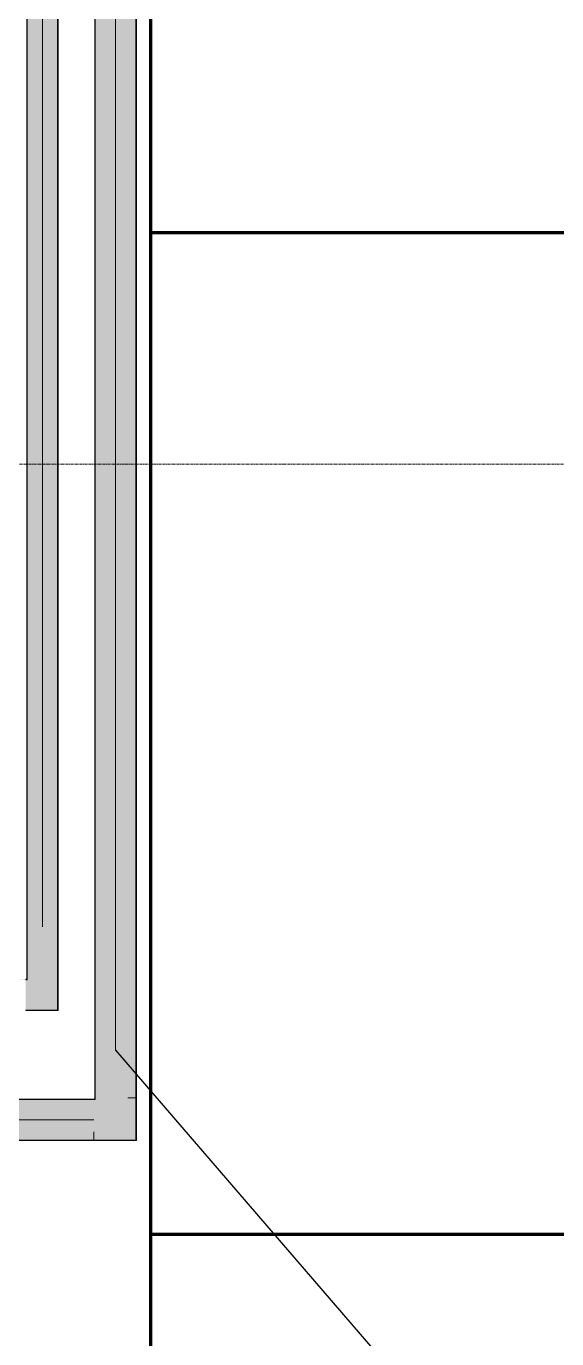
# Model space of a CAD drawing. Header units: millimetres. Extents: x -4948 to 42228, y -4856 to 69378.
# Drawn here: x 25910 to 28458, y 29490 to 35795 of the extents above; entities that cross this region are included whole.
import ezdxf

# ---------------------------------------------------------------- set-up
doc = ezdxf.new("R2010")
doc.units = ezdxf.units.MM
doc.linetypes.add('Линия сетки', pattern=[22.225, 12.7, -3.175, 3.175, -3.175])
doc.linetypes.add('Штрих 3 х 1_5 мм', pattern=[4.5, 3, -1.5])
for name, color, linetype, lineweight in [('A-AREA', 32, 'Continuous', 9), ('A-DETL', 90, 'Continuous', 9), ('E-CABL-TRAY', 211, 'Continuous', 9), ('E-CABL-TRAY-CNTR', 211, 'Continuous', 9), ('E-CABL-TRAY-IDEN', 211, 'Continuous', 30), ('S-GRID', 1, 'Continuous', 30)]:
    doc.layers.add(name, color=color, linetype=linetype, lineweight=lineweight)

# ---------------------------------------------------------------- blocks, each defined once
blk = doc.blocks.new('27ELB-RD-AR-0000-BIM_rvt-1-1 этаж отм_ _0_000 лотки')
at = {"layer": 'A-AREA', "color": 252, "linetype": 'Штрих 3 х 1_5 мм', "lineweight": 70}
for p, q in [((26508.9, 19592.1), (26508.9, 39816.1)), ((26508.9, 34804.6), (28508.9, 34804.6)), ((26508.9, 29992.4), (28508.9, 29992.4))]:
    blk.add_line(p, q, dxfattribs=at)
at = {"layer": 'A-DETL', "color": 252, "lineweight": 35}
blk.add_line((30573.9, 34804.6), (26508.9, 34804.6), dxfattribs=at)
blk = doc.blocks.new('27ELB-RD-KR2-0000-BIM_rvt-1-1 этаж отм_ _0_000 лотки')
at = {"layer": 'S-GRID', "color": 252, "linetype": 'Линия сетки', "lineweight": 9}
blk.add_line((-4948, 33692.1), (41228.1, 33692.1), dxfattribs=at)
blk = doc.blocks.new('СКС-Угол горизонтальный CPO 45-S5-Combitech-DKC - СКС-Угол горизонтальный CPO 45-S5-Combitech-DKC-V189-1 этаж отм_ _0_000 лотки')
at = {"layer": 'E-CABL-TRAY', "lineweight": 13}
for points in [[(-105, -100), (100, -100), (100, 105), (97.5, 105), (97.5, -97.5), (-105, -97.5)], [(-100, -97.5), (97.5, -97.5), (97.5, 105), (-97.5, 105), (-97.5, 97.5), (-105, 97.5), (-105, -97.5)], [(-105, 97.5), (-97.5, 97.5), (-97.5, 105), (-100, 105), (-100, 100), (-105, 100)]]:
    blk.add_hatch(color=20, dxfattribs=at).paths.add_polyline_path(points, flags=0)
at = {"layer": 'E-CABL-TRAY', "color": 10}
for p, q in [((-105, 97.5), (-105, 100)), ((-105, 100), (-100, 100)), ((-97.5, 97.5), (-105, 97.5)), ((-97.5, 105), (-100, 105)), ((-100, 105), (-100, 100)), ((-97.5, 97.5), (-97.5, 105)), ((97.5, 105), (58, 105)), ((100, 105), (97.5, 105)), ((97.5, 105), (97.5, -97.5)), ((100, -100), (100, 105)), ((-105, -100), (-105, -97.5)), ((97.5, -97.5), (-105, -97.5)), ((100, -100), (-105, -100))]:
    blk.add_line(p, q, dxfattribs=at)
blk = doc.blocks.new('СКС-Соединитель 1-S5-Combitech-DKC-не для заказа - СКС-Соединитель 1-S5-Combitech-DKC-не для заказа-V187-1 этаж отм_ _0_000 лотки')
at = {"layer": 'E-CABL-TRAY', "lineweight": 13}
for points in [[(-1.2, 115), (-1.2, 0), (0, 0), (0, 115)], [(-115, 1.2), (-115, 0), (0, 0), (0, 1.2), (-5, 1.2)]]:
    blk.add_hatch(color=20, dxfattribs=at).paths.add_polyline_path(points, flags=0)
blk = doc.blocks.new('СКС-Соединитель 1-S5-Combitech-DKC-не для заказа - СКС-Соединитель 1-S5-Combitech-DKC-не для заказа-V188-1 этаж отм_ _0_000 лотки')
at = {"layer": 'E-CABL-TRAY', "lineweight": 13}
for points in [[(0, 0), (1.2, 0), (1.2, 115), (0, 115), (0, 2.5)], [(-115, -1.2), (0, -1.2), (0, 0), (-115, 0)]]:
    blk.add_hatch(color=20, dxfattribs=at).paths.add_polyline_path(points, flags=0)
blk = doc.blocks.new('СКС-Угол горизонтальный CPO 45-S5-Combitech-DKC - СКС-Угол горизонтальный CPO 45-S5-Combitech-DKC-835251-1 этаж отм_ _0_000 лотки')
at = {"layer": 'E-CABL-TRAY', "lineweight": 13}
for points in [[(-80, -75), (75, -75), (75, 80), (72.5, 80), (72.5, -72.5), (-80, -72.5)], [(-80, -72.5), (72.5, -72.5), (72.5, 80), (-72.5, 80), (-72.5, 72.5), (-80, 72.5)], [(-80, 72.5), (-72.5, 72.5), (-72.5, 80), (-75, 80), (-75, 75), (-80, 75)]]:
    blk.add_hatch(color=80, dxfattribs=at).paths.add_polyline_path(points, flags=0)
at = {"layer": 'E-CABL-TRAY', "color": 90}
for p, q in [((-80, 72.5), (-80, 75)), ((-80, 75), (-75, 75)), ((-72.5, 72.5), (-80, 72.5)), ((-72.5, 80), (-75, 80)), ((-75, 80), (-75, 75)), ((-72.5, 72.5), (-72.5, 80)), ((75, 80), (72.5, 80)), ((72.5, 80), (72.5, -72.5)), ((75, -75), (75, 80)), ((-80, -75), (-80, -72.5)), ((72.5, -72.5), (-80, -72.5)), ((75, -75), (-80, -75))]:
    blk.add_line(p, q, dxfattribs=at)
blk = doc.blocks.new('СКС-Соединитель 1-S5-Combitech-DKC-не для заказа - СКС-Соединитель 1-S5-Combitech-DKC-не для заказа-835258-1 этаж отм_ _0_000 лотки')
at = {"layer": 'E-CABL-TRAY', "lineweight": 13}
for points in [[(-1.2, 115), (-1.2, 0), (0, 0), (0, 115)], [(-115, 1.2), (-115, 0), (0, 0), (0, 1.2), (-5, 1.2)]]:
    blk.add_hatch(color=80, dxfattribs=at).paths.add_polyline_path(points, flags=0)
blk = doc.blocks.new('СКС-Соединитель 1-S5-Combitech-DKC-не для заказа - СКС-Соединитель 1-S5-Combitech-DKC-не для заказа-835261-1 этаж отм_ _0_000 лотки')
at = {"layer": 'E-CABL-TRAY', "lineweight": 13}
for points in [[(0, 0), (1.2, 0), (1.2, 115), (0, 115), (0, 2.5)], [(-115, -1.2), (0, -1.2), (0, 0), (-115, 0)]]:
    blk.add_hatch(color=80, dxfattribs=at).paths.add_polyline_path(points, flags=0)

msp = doc.modelspace()

# ---------------------------------------------------------------- hatches: boundary and pattern name
at = {"layer": 'E-CABL-TRAY', "lineweight": 5}
for color, points in [(3, [(25912.7, 31222.1), (25915.3, 31222.1), (25915.3, 54233), (25912.7, 54233), (25912.7, 31277.3)]), (3, [(25915.3, 31222.1), (26060.2, 31222.1), (26060.2, 54233), (25915.3, 54233), (25915.3, 31277.3)]), (3, [(26060.2, 31222.1), (26062.7, 31222.1), (26062.7, 54233), (26060.2, 54233), (26060.2, 31277.3)]), (1, [(26239.3, 30647.1), (26241.8, 30647.1), (26241.8, 39881.1), (26239.3, 39881.1), (26239.3, 31277.3)]), (1, [(26241.8, 30647.1), (26436.7, 30647.1), (26436.7, 39881.1), (26241.8, 39881.1), (26241.8, 31277.3)]), (1, [(26436.7, 30647.1), (26439.3, 30647.1), (26439.3, 39881.1), (26436.7, 39881.1), (26436.7, 31277.3)]), (1, [(24103.3, 30639.6), (26234.3, 30639.6), (26234.3, 30642.1), (11944.3, 30642.1), (11944.3, 30639.6), (18657.3, 30639.6)]), (1, [(26145.6, 30444.6), (26234.3, 30444.6), (26234.3, 30639.6), (11944.3, 30639.6), (11944.3, 30444.6), (25464.8, 30444.6)]), (1, [(24103.3, 30442.1), (26234.3, 30442.1), (26234.3, 30444.6), (11944.3, 30444.6), (11944.3, 30442.1), (18657.3, 30442.1)])]:
    msp.add_hatch(color=color, dxfattribs=at).paths.add_polyline_path(points, flags=0)

# ---------------------------------------------------------------- linework, layer by layer
at = {"layer": 'E-CABL-TRAY', "color": 90}
for p, q in [((25912.7, 31222.1), (25912.7, 54233)), ((25915.3, 31222.1), (25915.3, 54233)), ((26060.2, 31222.1), (26060.2, 54233)), ((26062.7, 31222.1), (26062.7, 54233)), ((25915.3, 31222.1), (25912.7, 31222.1)), ((26062.7, 31222.1), (26060.2, 31222.1))]:
    msp.add_line(p, q, dxfattribs=at)
at = {"layer": 'E-CABL-TRAY', "color": 10}
for p, q in [((26239.3, 30647.1), (26239.3, 39881.1)), ((26241.8, 30647.1), (26241.8, 39881.1)), ((26436.7, 30647.1), (26436.7, 39881.1)), ((26439.3, 30647.1), (26439.3, 39881.1)), ((26241.8, 30647.1), (26239.3, 30647.1)), ((26439.3, 30647.1), (26397.3, 30647.1)), ((26234.3, 30642.1), (11944.3, 30642.1)), ((26234.3, 30639.6), (11944.3, 30639.6)), ((26234.3, 30642.1), (26234.3, 30639.6)), ((26234.3, 30484.1), (26234.3, 30442.1)), ((26234.3, 30444.6), (11944.3, 30444.6)), ((26234.3, 30442.1), (11944.3, 30442.1))]:
    msp.add_line(p, q, dxfattribs=at)
at = {"layer": 'E-CABL-TRAY-CNTR', "color": 90}
msp.add_line((25987.7, 31469.2), (25987.7, 54233), dxfattribs=at)
at = {"layer": 'E-CABL-TRAY-CNTR', "color": 10}
for p, q in [((26339.3, 30877.5), (26339.3, 39881.1)), ((26234.3, 30542.1), (12174.7, 30542.1))]:
    msp.add_line(p, q, dxfattribs=at)
at = {"layer": 'E-CABL-TRAY-IDEN'}
msp.add_line((26339.3, 30877.5), (27932.7, 29027.4), dxfattribs=at)

# ---------------------------------------------------------------- block references
at = {"lineweight": 5}
for name in ['27ELB-RD-KR2-0000-BIM_rvt-1-1 этаж отм_ _0_000 лотки', '27ELB-RD-AR-0000-BIM_rvt-1-1 этаж отм_ _0_000 лотки']:
    msp.add_blockref(name, (0, 0), dxfattribs=at)
at = {"layer": 'E-CABL-TRAY', "color": 90}
for name, p in [('СКС-Соединитель 1-S5-Combitech-DKC-не для заказа - СКС-Соединитель 1-S5-Combitech-DKC-не для заказа-835258-1 этаж отм_ _0_000 лотки', (25912.7, 31217.1)), ('СКС-Угол горизонтальный CPO 45-S5-Combitech-DKC - СКС-Угол горизонтальный CPO 45-S5-Combitech-DKC-835251-1 этаж отм_ _0_000 лотки', (25987.7, 31142.1)), ('СКС-Соединитель 1-S5-Combitech-DKC-не для заказа - СКС-Соединитель 1-S5-Combitech-DKC-не для заказа-835261-1 этаж отм_ _0_000 лотки', (26062.7, 31067.1))]:
    msp.add_blockref(name, p, dxfattribs=at)
at = {"layer": 'E-CABL-TRAY', "color": 10}
for name, p in [('СКС-Соединитель 1-S5-Combitech-DKC-не для заказа - СКС-Соединитель 1-S5-Combitech-DKC-не для заказа-V187-1 этаж отм_ _0_000 лотки', (26239.3, 30642.1)), ('СКС-Угол горизонтальный CPO 45-S5-Combitech-DKC - СКС-Угол горизонтальный CPO 45-S5-Combitech-DKC-V189-1 этаж отм_ _0_000 лотки', (26339.3, 30542.1)), ('СКС-Соединитель 1-S5-Combitech-DKC-не для заказа - СКС-Соединитель 1-S5-Combitech-DKC-не для заказа-V188-1 этаж отм_ _0_000 лотки', (26439.3, 30442.1))]:
    msp.add_blockref(name, p, dxfattribs=at)

doc.saveas('drawing.dxf')
